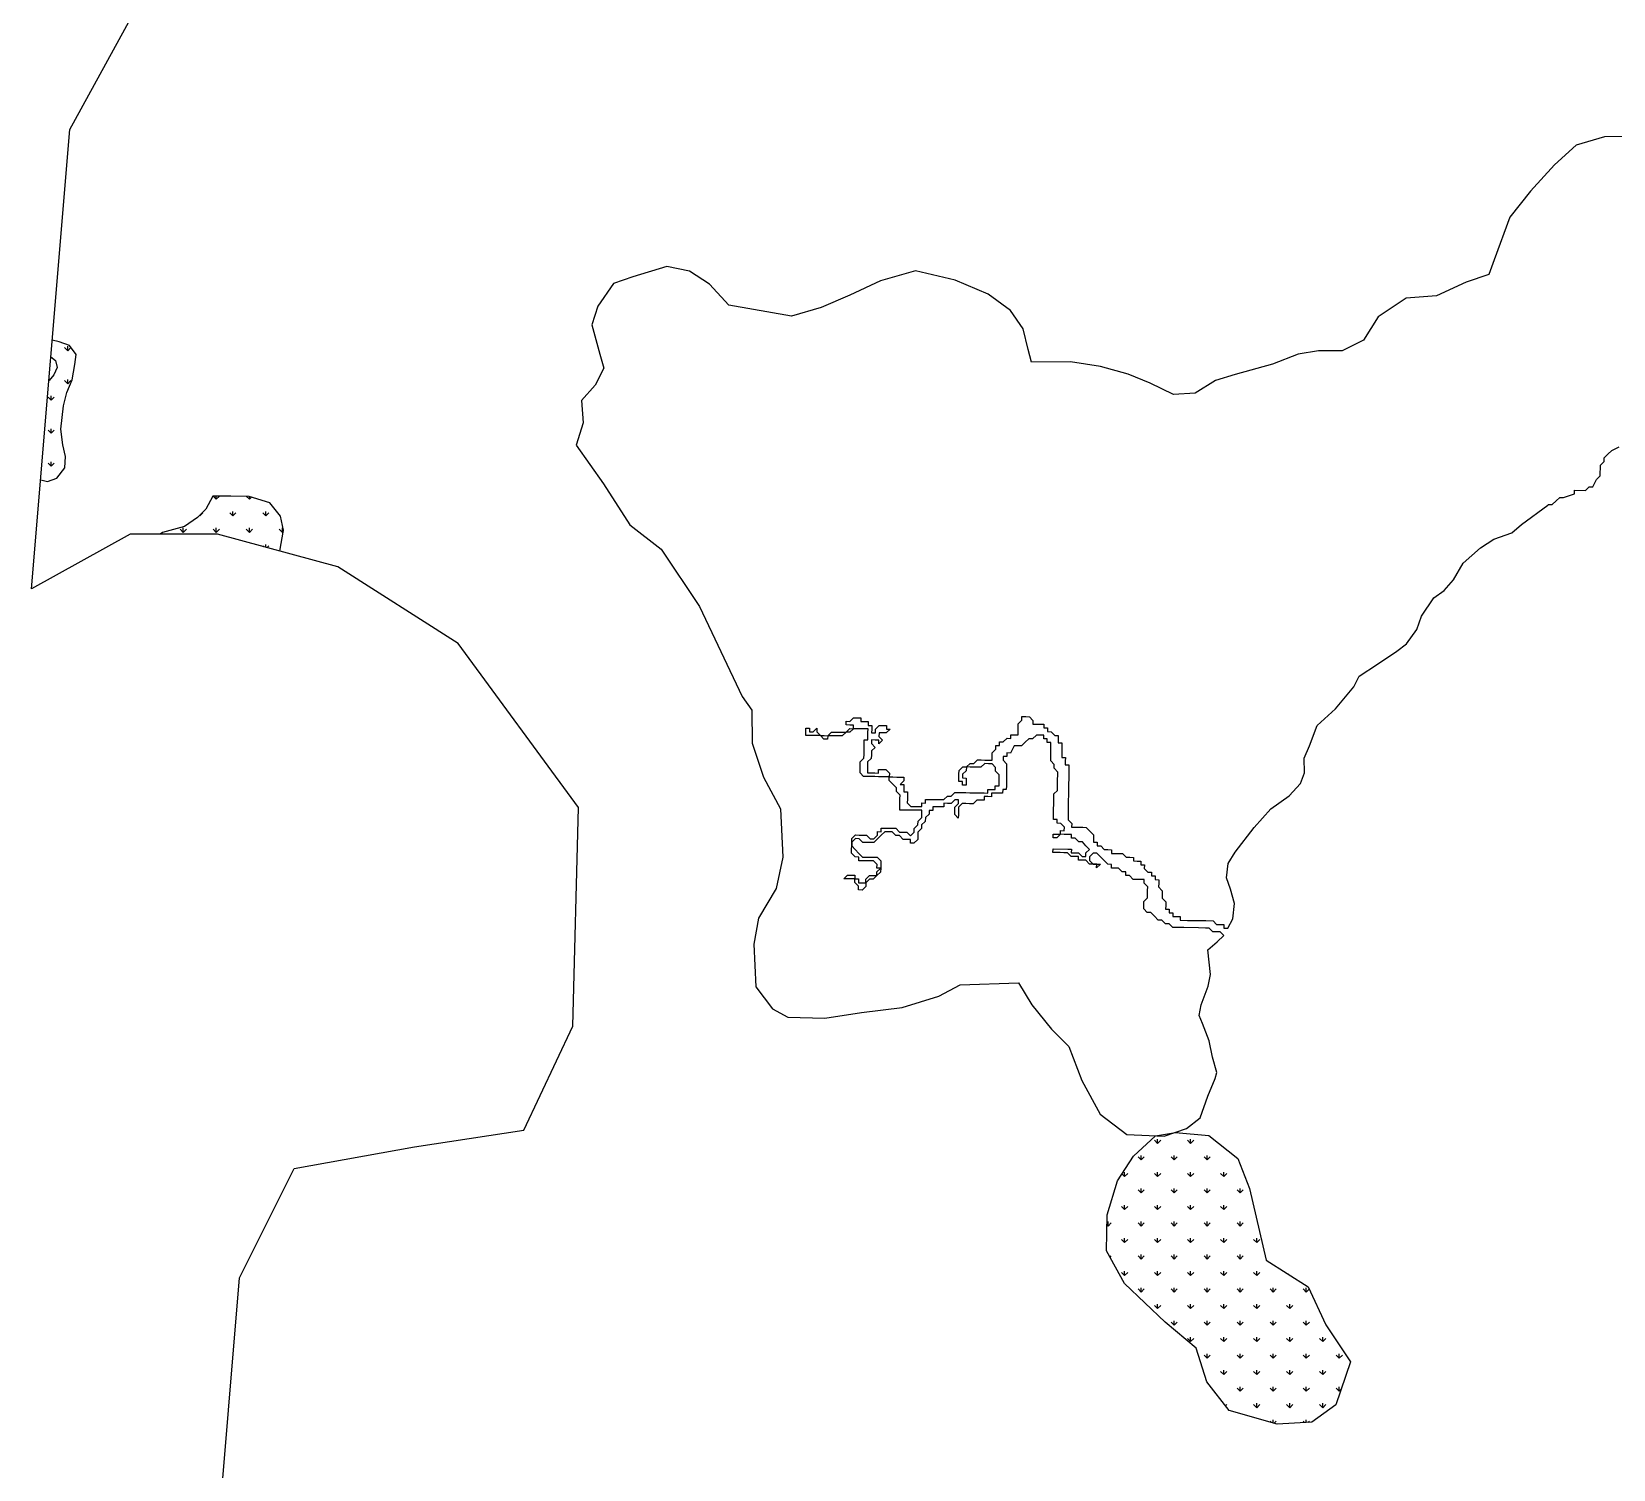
# Model space of a CAD drawing. Header units: metres. Extents: x 266585 to 279238, y 2117616 to 2136108.
# Drawn here: x 266585 to 268305, y 2124141 to 2125704 of the extents above; entities that cross this region are included whole.
import ezdxf

# ---------------------------------------------------------------- set-up
doc = ezdxf.new("R2010")
doc.units = ezdxf.units.M
doc.layers.add('MANGROOVES', color=112, linetype='Continuous')
doc.layers.add('village', color=3, linetype='Continuous')

msp = doc.modelspace()

# ---------------------------------------------------------------- hatches: boundary and pattern name
at = {"layer": 'MANGROOVES'}
h = msp.add_hatch(dxfattribs=at)
h.set_pattern_fill('GRASS', color=256)
h.paths.add_polyline_path([(266622.7, 2125311.9), (266628.8, 2125325.6), (266631.6, 2125342.3), (266633.2, 2125353), (266625.6, 2125362.7), (266614.6, 2125367), (266607.1, 2125368.8), (266605.6, 2125350.7), (266610.6, 2125346.5), (266612.4, 2125338.9), (266608.7, 2125330.9), (266603.5, 2125324.8), (266594.5, 2125216.7), (266601.7, 2125214.9), (266612, 2125218.5), (266620.6, 2125230), (266621.3, 2125242), (266618.7, 2125254.7), (266616.5, 2125271.8), (266619.4, 2125297.4)])
h = msp.add_hatch(dxfattribs=at)
h.set_pattern_fill('GRASS', color=256)
h.paths.add_polyline_path([(266843.5, 2125191.9), (266821.1, 2125198.6), (266801.1, 2125198.9), (266785.2, 2125199.2), (266781.9, 2125199.2), (266781.5, 2125198.9), (266774.1, 2125184.8), (266765, 2125176), (266750.9, 2125166), (266726.9, 2125159.4), (266724.2, 2125157.7), (266786.8, 2125157.7), (266854.7, 2125139.2), (266858.6, 2125162.2), (266855.1, 2125177.4)])
h = msp.add_hatch(dxfattribs=at)
h.set_pattern_fill('GRASS', color=256)
h.paths.add_polyline_path([(267909.1, 2124446), (267896.3, 2124478.6), (267864.8, 2124503.9), (267828.5, 2124507.1), (267816.2, 2124503.1), (267807, 2124503.4), (267782.9, 2124481.4), (267765.4, 2124454.5), (267754.2, 2124417.5), (267753.6, 2124378.5), (267773.2, 2124342.8), (267817.5, 2124300.8), (267851.3, 2124272.6), (267862.6, 2124235.8), (267887, 2124204.8), (267939.3, 2124189.8), (267977, 2124192.1), (268002.9, 2124210.7), (268018.9, 2124257.7), (267992.3, 2124297.7), (267972.8, 2124339.3), (267927.2, 2124368.3)])

# ---------------------------------------------------------------- linework, layer by layer
for points in [[(268321.1, 2125590), (268295.4, 2125589.7), (268264.4, 2125580.8), (268241, 2125559.2), (268214.9, 2125530.7), (268192.4, 2125502.4), (268175.1, 2125455.9), (268169.4, 2125440.1), (268144.9, 2125431.7), (268112.4, 2125416.8), (268079.6, 2125414.3), (268049.1, 2125394), (268033.1, 2125368.6), (268009.9, 2125357.2), (267984.2, 2125357), (267961.9, 2125353.3), (267934.2, 2125342.7), (267893.4, 2125331.3), (267872.1, 2125324.7), (267850, 2125311), (267826.5, 2125309.5), (267801, 2125321.9), (267777.1, 2125331.7), (267747, 2125340.2), (267714.4, 2125345), (267671.9, 2125344.9), (267668.5, 2125358.6), (267663, 2125381.1), (267649.3, 2125400.8), (267624.9, 2125418.7), (267589, 2125434.1), (267545.9, 2125443.9), (267507.7, 2125433.1), (267474.4, 2125417.7), (267443.3, 2125404.2), (267411, 2125394.9), (267342.8, 2125406.7), (267321.7, 2125429.7), (267300.2, 2125443.7), (267275.6, 2125448.9), (267238.4, 2125437.7), (267217.5, 2125430.3), (267200.5, 2125405.8), (267193.7, 2125385.2), (267202.4, 2125353.5), (267207, 2125338.1), (267197.6, 2125319.8), (267182.8, 2125303.2), (267184.4, 2125278.9), (267176.9, 2125254.6), (267206.5, 2125212.6), (267235.1, 2125167.7), (267269.1, 2125141.5), (267311.1, 2125079.1), (267357.4, 2124981.3), (267368, 2124966.4), (267368.4, 2124930.4), (267380.5, 2124893.5), (267399.2, 2124859.1), (267401.7, 2124806.3), (267394.3, 2124772.5), (267375.1, 2124740.1), (267370.1, 2124712), (267372.4, 2124665.4), (267390.2, 2124641.4), (267407, 2124632.4), (267447.2, 2124631.5), (267487.3, 2124637.4), (267531.2, 2124642.9), (267571.4, 2124655.3), (267594.3, 2124667.7), (267657.8, 2124669.6), (267672.4, 2124645.7), (267693.8, 2124619.4), (267712.7, 2124600.7), (267726.8, 2124563.7), (267746.6, 2124526.9), (267775.6, 2124504.7), (267816.2, 2124503.1), (267840.8, 2124511.2), (267855.5, 2124523.1), (267864, 2124546.5), (267871.8, 2124565.9), (267873.5, 2124572.2), (267869, 2124588.8), (267865.3, 2124606.8), (267858.2, 2124625.7), (267854.5, 2124634.3), (267856.4, 2124645.8), (267864.2, 2124666.2), (267866.7, 2124678.9), (267863.8, 2124705.7), (267874, 2124714.3), (267881.2, 2124721.2), (267877.3, 2124725.2), (267873.3, 2124725.3), (267869.3, 2124725.3), (267865.4, 2124729.4), (267861.4, 2124729.4), (267853.5, 2124729.5), (267837.6, 2124729.8), (267833.6, 2124729.8), (267825.6, 2124729.9), (267821.7, 2124734), (267817.7, 2124734), (267813.8, 2124738.1), (267809.8, 2124738.1), (267805.9, 2124742.2), (267802, 2124746.2), (267798, 2124746.3), (267794.1, 2124750.3), (267794.1, 2124754.3), (267794.2, 2124758.3), (267798.2, 2124762.2), (267798.3, 2124766.2), (267798.3, 2124770.2), (267798.4, 2124774.1), (267794.5, 2124778.2), (267794.5, 2124782.2), (267790.5, 2124782.2), (267786.6, 2124782.3), (267782.6, 2124782.3), (267778.7, 2124786.4), (267774.7, 2124786.4), (267774.7, 2124790.4), (267770.7, 2124790.5), (267766.8, 2124794.5), (267762.8, 2124794.6), (267758.9, 2124794.6), (267758.9, 2124798.6), (267754.9, 2124798.7), (267751, 2124802.7), (267747.1, 2124806.8), (267743.2, 2124810.8), (267739.2, 2124810.9), (267735.2, 2124806.9), (267735.1, 2124802.9), (267739, 2124798.9), (267743, 2124798.9), (267747, 2124798.8), (267742.9, 2124794.9), (267743, 2124798.9), (267739, 2124798.9), (267735, 2124799), (267731.1, 2124803), (267727.1, 2124803.1), (267723.2, 2124803.1), (267723.2, 2124807.1), (267719.2, 2124807.2), (267715.2, 2124807.2), (267711.3, 2124811.3), (267707.3, 2124811.3), (267703.4, 2124811.4), (267699.4, 2124811.4), (267695.4, 2124811.5), (267695.5, 2124815.5), (267711.4, 2124815.2), (267715.4, 2124815.2), (267715.3, 2124811.2), (267719.3, 2124811.1), (267723.3, 2124811.1), (267727.2, 2124807), (267731.2, 2124807), (267731.2, 2124811), (267735.3, 2124814.9), (267731.3, 2124818.9), (267727.4, 2124823), (267723.4, 2124823), (267719.5, 2124827.1), (267715.5, 2124827.1), (267715.6, 2124831.1), (267711.6, 2124831.2), (267707.6, 2124831.2), (267703.7, 2124831.3), (267699.6, 2124827.4), (267695.6, 2124827.4), (267695.7, 2124831.4), (267699.7, 2124831.3), (267703.7, 2124831.3), (267703.7, 2124835.3), (267707.7, 2124835.2), (267707.8, 2124839.2), (267703.8, 2124843.2), (267699.8, 2124843.3), (267699.9, 2124847.3), (267695.9, 2124847.3), (267696, 2124851.3), (267696, 2124855.3), (267696.1, 2124859.3), (267696.2, 2124863.3), (267696.2, 2124867.2), (267696.3, 2124871.2), (267696.3, 2124875.2), (267700.4, 2124879.1), (267700.4, 2124883.1), (267700.5, 2124887.1), (267700.5, 2124891.1), (267700.6, 2124895.1), (267700.7, 2124899), (267696.7, 2124903.1), (267696.8, 2124907.1), (267692.9, 2124911.1), (267692.9, 2124915.1), (267693, 2124923), (267693.1, 2124927), (267693.2, 2124931), (267689.2, 2124931.1), (267689.2, 2124935), (267685.3, 2124935.1), (267685.3, 2124939.1), (267681.3, 2124939.1), (267677.4, 2124939.2), (267673.3, 2124935.3), (267669.3, 2124935.3), (267665.3, 2124931.4), (267661.3, 2124927.5), (267657.3, 2124927.5), (267653.3, 2124927.6), (267649.2, 2124919.7), (267645.2, 2124919.8), (267645.2, 2124915.8), (267641.2, 2124915.8), (267641.1, 2124911.9), (267645, 2124907.8), (267645, 2124903.8), (267644.9, 2124899.8), (267644.9, 2124895.9), (267644.8, 2124891.9), (267644.8, 2124887.9), (267644.7, 2124883.9), (267644.6, 2124879.9), (267640.7, 2124880), (267640.6, 2124876), (267636.6, 2124876.1), (267632.6, 2124876.1), (267628.7, 2124876.2), (267628.6, 2124872.2), (267624.6, 2124872.3), (267620.6, 2124872.3), (267620.6, 2124868.3), (267616.6, 2124868.4), (267612.6, 2124868.5), (267608.6, 2124864.5), (267604.6, 2124864.6), (267600.6, 2124864.7), (267596.6, 2124864.7), (267592.6, 2124860.8), (267592.5, 2124856.8), (267592.5, 2124852.8), (267592.4, 2124848.8), (267588.5, 2124852.9), (267588.6, 2124856.9), (267588.6, 2124860.8), (267592.6, 2124864.8), (267592.7, 2124868.8), (267588.7, 2124868.8), (267584.7, 2124864.9), (267580.7, 2124864.9), (267576.7, 2124865), (267576.7, 2124861), (267572.7, 2124861.1), (267568.7, 2124861.1), (267564.7, 2124861.2), (267564.7, 2124857.2), (267560.7, 2124857.3), (267560.6, 2124853.3), (267556.6, 2124849.4), (267556.5, 2124845.4), (267552.5, 2124841.5), (267552.4, 2124837.5), (267548.4, 2124833.6), (267548.3, 2124829.6), (267548.3, 2124825.6), (267544.2, 2124821.7), (267540.3, 2124821.7), (267540.3, 2124825.7), (267536.3, 2124825.8), (267532.3, 2124825.8), (267528.4, 2124829.9), (267524.4, 2124829.9), (267520.5, 2124834), (267516.5, 2124834), (267512.6, 2124834.1), (267508.5, 2124830.2), (267504.5, 2124826.2), (267500.4, 2124822.3), (267496.5, 2124822.4), (267492.5, 2124822.4), (267488.5, 2124822.5), (267484.6, 2124826.5), (267480.6, 2124826.6), (267476.6, 2124822.7), (267476.5, 2124818.7), (267480.4, 2124814.6), (267484.3, 2124810.6), (267488.3, 2124806.6), (267492.2, 2124806.5), (267496.2, 2124806.4), (267500.2, 2124806.4), (267504.2, 2124806.3), (267508.1, 2124802.3), (267508.1, 2124798.3), (267508, 2124794.3), (267507.9, 2124790.3), (267503.9, 2124786.4), (267499.9, 2124782.5), (267495.9, 2124782.6), (267491.8, 2124778.6), (267491.8, 2124774.6), (267487.7, 2124770.7), (267483.8, 2124770.8), (267483.8, 2124774.8), (267479.9, 2124778.8), (267480, 2124782.8), (267476, 2124782.8), (267472, 2124782.9), (267468, 2124783), (267472.1, 2124786.9), (267476, 2124786.8), (267480, 2124786.8), (267480, 2124782.8), (267483.9, 2124782.7), (267483.9, 2124778.7), (267487.9, 2124778.7), (267491.8, 2124778.6), (267491.9, 2124782.6), (267495.9, 2124786.5), (267499.9, 2124786.5), (267503.9, 2124786.4), (267504, 2124790.4), (267508, 2124794.3), (267504, 2124794.4), (267504.1, 2124798.4), (267500.2, 2124802.4), (267496.2, 2124802.5), (267492.2, 2124802.5), (267488.2, 2124802.6), (267484.2, 2124802.6), (267484.3, 2124806.6), (267480.3, 2124806.7), (267476.4, 2124810.7), (267476.4, 2124814.7), (267476.5, 2124818.7), (267476.6, 2124822.7), (267476.6, 2124826.6), (267480.7, 2124830.6), (267484.6, 2124830.5), (267488.6, 2124830.4), (267492.6, 2124830.4), (267496.5, 2124826.3), (267500.5, 2124826.3), (267504.5, 2124830.2), (267504.6, 2124834.2), (267508.6, 2124834.1), (267508.6, 2124838.1), (267512.6, 2124838.1), (267516.6, 2124838), (267520.6, 2124837.9), (267524.6, 2124837.9), (267528.5, 2124833.8), (267532.5, 2124833.8), (267536.4, 2124833.7), (267540.4, 2124829.7), (267544.4, 2124833.6), (267544.5, 2124837.6), (267548.5, 2124841.5), (267548.6, 2124845.5), (267552.6, 2124849.4), (267552.7, 2124853.4), (267552.7, 2124857.4), (267548.7, 2124857.4), (267544.8, 2124857.5), (267540.8, 2124857.6), (267536.8, 2124857.6), (267532.8, 2124857.7), (267528.8, 2124857.7), (267528.9, 2124861.7), (267529, 2124865.7), (267529, 2124869.7), (267529.1, 2124873.7), (267525.1, 2124877.7), (267525.2, 2124881.7), (267521.3, 2124885.7), (267517.4, 2124889.8), (267517.4, 2124893.7), (267513.4, 2124893.8), (267509.5, 2124893.9), (267505.5, 2124893.9), (267501.5, 2124894), (267497.5, 2124894), (267489.5, 2124894.2), (267485.6, 2124898.2), (267485.7, 2124902.2), (267485.7, 2124906.2), (267485.8, 2124910.1), (267489.8, 2124914.1), (267489.9, 2124918), (267490, 2124922), (267490, 2124926), (267490.1, 2124930), (267490.1, 2124934), (267494.1, 2124933.9), (267494.2, 2124937.9), (267494.2, 2124941.9), (267494.3, 2124945.9), (267490.3, 2124945.9), (267486.3, 2124946), (267482.3, 2124946), (267478.4, 2124946.1), (267474.3, 2124942.2), (267470.3, 2124942.2), (267466.3, 2124938.3), (267462.3, 2124938.4), (267458.3, 2124938.4), (267454.4, 2124938.5), (267450.4, 2124938.5), (267450.3, 2124934.6), (267446.3, 2124934.6), (267442.4, 2124938.7), (267438.4, 2124938.7), (267434.5, 2124938.8), (267430.5, 2124938.8), (267426.5, 2124938.9), (267426.5, 2124942.9), (267426.6, 2124946.8), (267430.6, 2124946.8), (267430.5, 2124942.8), (267434.5, 2124942.8), (267438.5, 2124946.7), (267438.5, 2124942.7), (267442.4, 2124938.7), (267446.4, 2124938.6), (267450.4, 2124938.5), (267454.4, 2124942.5), (267458.4, 2124942.4), (267462.4, 2124942.3), (267466.4, 2124942.3), (267470.3, 2124942.2), (267474.4, 2124946.2), (267478.4, 2124946.1), (267478.4, 2124950.1), (267474.4, 2124950.1), (267470.5, 2124950.2), (267470.5, 2124954.2), (267474.5, 2124954.1), (267478.5, 2124958), (267482.5, 2124958), (267486.5, 2124957.9), (267486.4, 2124953.9), (267490.4, 2124953.9), (267494.4, 2124953.8), (267494.3, 2124949.8), (267498.3, 2124949.8), (267498.3, 2124945.8), (267498.2, 2124941.8), (267502.2, 2124941.8), (267502.2, 2124945.7), (267506.3, 2124949.7), (267510.3, 2124949.6), (267514.2, 2124949.5), (267514.2, 2124945.6), (267518.2, 2124945.5), (267514.1, 2124941.6), (267510.2, 2124941.6), (267506.2, 2124941.7), (267506.1, 2124937.7), (267510, 2124933.7), (267506, 2124929.8), (267506.1, 2124933.7), (267502.1, 2124933.8), (267498.1, 2124933.9), (267498, 2124929.9), (267502, 2124925.8), (267497.9, 2124921.9), (267497.9, 2124917.9), (267497.8, 2124913.9), (267493.8, 2124910), (267493.7, 2124906), (267493.6, 2124902.1), (267493.6, 2124898.1), (267497.6, 2124898), (267501.5, 2124898), (267505.5, 2124897.9), (267505.6, 2124901.9), (267509.6, 2124901.8), (267513.5, 2124901.8), (267517.5, 2124897.7), (267517.4, 2124893.7), (267521.4, 2124893.7), (267525.4, 2124893.6), (267529.4, 2124893.6), (267533.3, 2124893.5), (267533.3, 2124889.5), (267529.2, 2124885.6), (267533.2, 2124885.6), (267533.2, 2124881.6), (267533.1, 2124877.6), (267537.1, 2124877.5), (267537, 2124873.5), (267537, 2124869.6), (267536.9, 2124865.6), (267540.8, 2124861.5), (267544.8, 2124861.5), (267548.8, 2124861.4), (267552.8, 2124861.4), (267552.8, 2124865.4), (267556.8, 2124865.3), (267556.9, 2124869.3), (267560.9, 2124869.2), (267564.8, 2124869.2), (267568.8, 2124869.1), (267572.8, 2124869), (267576.8, 2124869), (267580.8, 2124872.9), (267584.8, 2124872.8), (267588.8, 2124876.8), (267592.8, 2124876.7), (267596.8, 2124876.7), (267600.8, 2124876.6), (267604.8, 2124876.5), (267608.7, 2124876.5), (267612.7, 2124876.4), (267616.7, 2124876.4), (267620.7, 2124876.3), (267624.7, 2124876.2), (267624.7, 2124880.2), (267628.7, 2124880.2), (267632.7, 2124880.1), (267632.7, 2124884.1), (267636.7, 2124884), (267636.8, 2124888), (267636.8, 2124892), (267636.9, 2124896), (267633, 2124900), (267633, 2124904), (267629.1, 2124908), (267625.1, 2124908.1), (267621.2, 2124908.2), (267617.1, 2124904.2), (267613.1, 2124904.3), (267609.2, 2124904.4), (267605.2, 2124904.4), (267601.2, 2124904.5), (267601.1, 2124900.5), (267597.1, 2124896.6), (267597, 2124892.6), (267601, 2124892.5), (267601, 2124888.5), (267600.9, 2124884.6), (267596.9, 2124884.6), (267597, 2124888.6), (267593, 2124888.7), (267593.1, 2124892.6), (267593.1, 2124896.6), (267593.2, 2124900.6), (267597.2, 2124904.5), (267601.2, 2124904.5), (267605.2, 2124908.4), (267609.2, 2124908.3), (267613.3, 2124912.3), (267617.2, 2124912.2), (267621.2, 2124912.1), (267625.2, 2124912.1), (267629.2, 2124912), (267629.2, 2124916), (267629.3, 2124920), (267633.3, 2124923.9), (267633.4, 2124927.9), (267637.4, 2124927.8), (267637.4, 2124931.8), (267641.4, 2124931.8), (267645.4, 2124935.7), (267649.4, 2124935.6), (267649.5, 2124939.6), (267653.5, 2124939.5), (267657.5, 2124939.5), (267657.5, 2124943.5), (267657.6, 2124947.5), (267657.6, 2124951.4), (267661.7, 2124955.4), (267661.7, 2124959.3), (267665.7, 2124959.3), (267669.7, 2124959.2), (267673.6, 2124955.2), (267673.6, 2124951.2), (267677.5, 2124951.1), (267681.5, 2124951.1), (267685.5, 2124951), (267685.4, 2124947), (267689.4, 2124947), (267689.4, 2124943), (267693.3, 2124942.9), (267697.3, 2124938.9), (267701.2, 2124938.9), (267701.2, 2124934.9), (267701.1, 2124930.9), (267705.1, 2124930.8), (267705, 2124926.8), (267705, 2124922.9), (267704.9, 2124918.9), (267704.9, 2124914.9), (267708.9, 2124914.8), (267708.8, 2124910.9), (267708.7, 2124906.9), (267712.7, 2124906.8), (267712.7, 2124902.8), (267712.6, 2124898.9), (267712.5, 2124894.9), (267712.5, 2124890.9), (267712.4, 2124886.9), (267712.3, 2124879), (267712.3, 2124875), (267712.1, 2124867), (267712.1, 2124863), (267712, 2124859), (267712, 2124855.1), (267711.9, 2124851.1), (267711.8, 2124847.1), (267715.8, 2124843.1), (267715.7, 2124839.1), (267719.7, 2124839), (267723.7, 2124839), (267727.7, 2124838.9), (267731.6, 2124838.8), (267735.6, 2124834.8), (267739.5, 2124830.8), (267739.4, 2124826.8), (267739.4, 2124822.8), (267743.3, 2124822.7), (267743.3, 2124818.8), (267747.3, 2124818.7), (267751.2, 2124814.7), (267755.2, 2124814.6), (267759.2, 2124814.5), (267759.1, 2124810.6), (267763.1, 2124810.5), (267767.1, 2124810.4), (267771, 2124810.4), (267775, 2124806.3), (267778.9, 2124806.3), (267782.9, 2124806.2), (267782.9, 2124802.3), (267786.8, 2124802.2), (267790.8, 2124802.1), (267790.8, 2124798.2), (267794.8, 2124798.1), (267794.7, 2124794.1), (267798.6, 2124790.1), (267802.6, 2124790), (267802.5, 2124786), (267806.5, 2124786), (267806.5, 2124782), (267810.4, 2124781.9), (267810.4, 2124778), (267810.3, 2124774), (267814.2, 2124769.9), (267814.2, 2124765.9), (267814.1, 2124762), (267818.1, 2124757.9), (267818, 2124753.9), (267817.9, 2124750), (267821.9, 2124749.9), (267821.9, 2124745.9), (267825.8, 2124745.9), (267825.8, 2124741.9), (267829.8, 2124741.8), (267833.7, 2124741.8), (267833.7, 2124737.8), (267841.7, 2124737.7), (267845.6, 2124737.6), (267857.6, 2124737.4), (267861.6, 2124737.4), (267869.5, 2124737.3), (267873.4, 2124733.2), (267877.4, 2124733.2), (267881.4, 2124733.1), (267881.3, 2124729.1), (267885.5, 2124729.1), (267890.9, 2124739.2), (267892.7, 2124756), (267888.5, 2124771.6), (267884, 2124783.9), (267885.9, 2124799.4), (267893.5, 2124811.8), (267914.3, 2124838.6), (267932.5, 2124859.1), (267952.4, 2124873.2), (267964.7, 2124886.6), (267969, 2124898.3), (267968.7, 2124914), (267974.4, 2124927.4), (267982.7, 2124949.5), (268002.8, 2124967.7), (268022.5, 2124991.7), (268028.4, 2125003.1), (268048.3, 2125016.4), (268069.4, 2125030.3), (268079.8, 2125038.4), (268091.3, 2125054.2), (268096.3, 2125068.7), (268109.6, 2125088.5), (268120.7, 2125096.6), (268130.9, 2125108), (268141.7, 2125126), (268160.2, 2125143), (268174.9, 2125152.2), (268194.4, 2125159.2), (268204.9, 2125168.2), (268233.7, 2125189.1), (268234.5, 2125189.9), (268238.5, 2125189.9), (268242.5, 2125193.8), (268246.6, 2125197.7), (268250.6, 2125197.7), (268262.6, 2125201.5), (268262.6, 2125205.4), (268274.6, 2125205.3), (268278.6, 2125209.2), (268282.6, 2125209.1), (268286.7, 2125217), (268290.7, 2125221), (268290.9, 2125232.9), (268294.9, 2125236.8), (268295, 2125240.8), (268299, 2125244.7), (268303.1, 2125248.7), (268311.1, 2125252.5)], [(266594.5, 2125216.7), (266601.7, 2125214.9), (266612, 2125218.5), (266620.6, 2125230), (266621.3, 2125242), (266618.7, 2125254.7), (266616.5, 2125271.8), (266619.4, 2125297.4), (266622.7, 2125311.9), (266628.8, 2125325.6), (266631.6, 2125342.3), (266633.2, 2125353), (266625.6, 2125362.7), (266614.6, 2125367), (266607.1, 2125368.8)], [(266605.6, 2125350.7), (266610.6, 2125346.5), (266612.4, 2125338.9), (266608.7, 2125330.9), (266603.5, 2125324.8)], [(266854.7, 2125139.2), (266858.6, 2125162.2), (266855.1, 2125177.4), (266843.5, 2125191.9), (266821.1, 2125198.6), (266801.1, 2125198.9), (266785.2, 2125199.2), (266781.9, 2125199.2), (266781.5, 2125198.9), (266774.1, 2125184.8), (266765, 2125176), (266750.9, 2125166), (266726.9, 2125159.4), (266724.2, 2125157.7)]]:
    msp.add_lwpolyline(points, dxfattribs=at)
at = {"layer": 'MANGROOVES', "flags": 128}
msp.add_lwpolyline([(267828.5, 2124507.1), (267864.8, 2124503.9), (267896.3, 2124478.6), (267909.1, 2124446), (267927.2, 2124368.3), (267972.8, 2124339.3), (267992.3, 2124297.7), (268018.9, 2124257.7), (268002.9, 2124210.7), (267977, 2124192.1), (267939.3, 2124189.8), (267887, 2124204.8), (267862.6, 2124235.8), (267851.3, 2124272.6), (267817.5, 2124300.8), (267773.2, 2124342.8), (267753.6, 2124378.5), (267754.2, 2124417.5), (267765.4, 2124454.5), (267782.9, 2124481.4), (267807, 2124503.4)], close=True, dxfattribs=at)
at = {"layer": 'village', "color": 3, "true_color": 0x00ff00}
msp.add_polyline3d([(266786.8, 2124061.1, 0), (266810.6, 2124348.9, 0), (266870, 2124467.9, 0), (267000.9, 2124491.6, 0), (267119.8, 2124509.5, 0), (267173.3, 2124622.5, 0), (267179.3, 2124860.4, 0), (267048.5, 2125038.8, 0), (266917.6, 2125122, 0), (266786.8, 2125157.7, 0), (266691.6, 2125157.7, 0), (266584.6, 2125098.2, 0), (266626.2, 2125597.8, 0), (266733.3, 2125794, 0)], dxfattribs=at)

doc.saveas('drawing.dxf')
